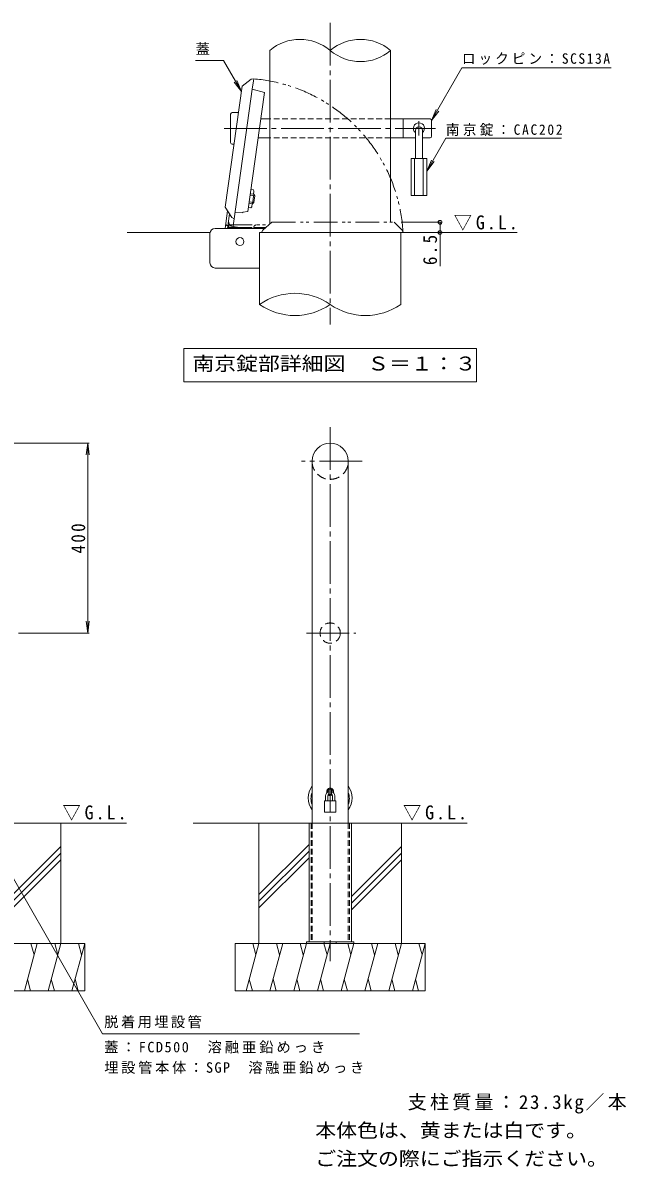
# Model space of a CAD drawing. Units: millimetres, scale not verified, with parts at other scales. Extents: x -1780 to 1847, y -1365 to 1297.
# Drawn here: x 577 to 1847, y -1112 to 1297 of the extents above; entities that cross this region are included whole.
import ezdxf
from ezdxf.enums import TextEntityAlignment as Align

# ---------------------------------------------------------------- set-up
doc = ezdxf.new("R2010")
doc.units = ezdxf.units.MM
doc.header["$LTSCALE"] = 10
doc.header["$PDMODE"] = 32
doc.header["$PDSIZE"] = 8
for name, pattern in [('CHAIN1', [8, 5, -1, 1, -1]), ('CHAIN2', [12, 9, -1, 1, -1]), ('DASHED1', [1.8, 1.2, -0.6]), ('DASHED2', [3, 2, -1]), ('DOUBLE_CHAIN1', [8.8, 5, -1, 0.6, -0.6, 0.6, -1])]:
    doc.linetypes.add(name, pattern=pattern)
for name, color, linetype, lineweight in [('B-0_通り芯', 4, 'Continuous', 9), ('B-1_躯体', 3, 'Continuous', 9), ('B-2_仕上', 3, 'Continuous', 9), ('B-4_文字', 7, 'Continuous', 9), ('B-5_建具', 7, 'Continuous', 9), ('B-6_間仕切', 7, 'Continuous', 9), ('B-9_記号', 7, 'Continuous', 9), ('B-A_インテリア', 2, 'Continuous', 9), ('B-B_衛生陶器', 2, 'Continuous', 9), ('B-E_見え係り', 6, 'Continuous', 5), ('C-0_通り芯', 4, 'Continuous', 9), ('C-1_躯体', 7, 'Continuous', 9), ('C-2_仕上', 3, 'Continuous', 9), ('C-3_寸法', 3, 'DASHED1', 9), ('C-4_文字', 7, 'Continuous', 9), ('C-5_建具', 7, 'Continuous', 9), ('C-6_間仕切', 2, 'Continuous', 9), ('C-E_見え係り', 6, 'Continuous', 5)]:
    doc.layers.add(name, color=color, linetype=linetype, lineweight=lineweight)
doc.layers.add('F-5_F-5ﾚｲﾔ', color=2, linetype='Continuous')
doc.styles.add('ＭＳ ゴシック', font='')
doc.styles.get('ＭＳ ゴシック').set_extended_font_data('MS Gothic')

msp = doc.modelspace()

# ---------------------------------------------------------------- linework, layer by layer
at = {"layer": 'B-0_通り芯', "color": 7, "linetype": 'CHAIN2'}
for p, q in [((1224.1, 1297.29), (1224.1, 661.97)), ((1000.6, 1075.2), (1445.95, 1075.2))]:
    msp.add_line(p, q, dxfattribs=at)
at = {"layer": 'B-0_通り芯'}
for p, q in [((1003.24, 909.13), (1039.04, 1163.86)), ((1021.69, 884.7), (1060.03, 1157.55)), ((1058.01, 1178.53), (1039.04, 1163.86)), ((1058.01, 1178.53), (1063.12, 1179.5)), ((1063.12, 1179.5), (1060.03, 1157.55)), ((1060.03, 1157.55), (1085.98, 1150.54)), ((1085.98, 1150.54), (1050.78, 900.1)), ((1040.32, 897.51), (1023.52, 897.77)), ((1040.49, 898.75), (1040.32, 897.51)), ((1040.49, 898.75), (1050.78, 900.1)), ((1075.6, 704.54), (1075.6, 855.86)), ((1372.6, 855.86), (1075.6, 855.86)), ((1079.79, 855.86), (1355.32, 855.86)), ((1372.6, 855.86), (1372.6, 704.54))]:
    msp.add_line(p, q, dxfattribs=at)
at = {"layer": 'B-0_通り芯', "linetype": 'DOUBLE_CHAIN1'}
for p, q in [((1101.41, 877.53), (1358.65, 877.53)), ((1375.82, 860.79), (1358.65, 877.53)), ((1377.49, 855.86), (1355.32, 855.86)), ((1375.82, 860.79), (1377.49, 855.86))]:
    msp.add_line(p, q, dxfattribs=at)
at = {"layer": 'B-0_通り芯'}
msp.add_lwpolyline([(1021.69, 884.7), (1017.13, 887.62), (1003.24, 909.13)], dxfattribs=at)
at = {"layer": 'B-0_通り芯', "linetype": 'DOUBLE_CHAIN1'}
msp.add_lwpolyline([(1079.79, 855.86), (1082.05, 860.79), (1101.41, 877.53)], dxfattribs=at)
msp.add_arc((1034.15, 836.86), 343.86, 3.1675, 85.1675, dxfattribs=at)
at = {"layer": 'B-0_通り芯'}
for centre, start, end in [((1149.85, 598.49), 55.00314, 124.99686), ((1149.85, 810.6), 235.00314, 304.99686), ((1298.35, 810.6), 235.00314, 304.99686)]:
    msp.add_arc(centre, 129.46, start, end, dxfattribs=at)
at = {"layer": 'B-1_躯体'}
for p, q in [((970.99, 792.2), (970.99, 853.53)), ((981.99, 864.53), (1086.38, 864.53)), ((981.93, 781.2), (1075.6, 781.2))]:
    msp.add_line(p, q, dxfattribs=at)
for centre, start, end in [((981.99, 853.53), 90, 180), ((981.99, 792.2), 180, 270)]:
    msp.add_arc(centre, 11, start, end, dxfattribs=at)
at = {"layer": 'B-2_仕上'}
for p, q in [((1096.93, 1239.18), (1096.93, 873.65)), ((1351.26, 1239.18), (1351.26, 877.53))]:
    msp.add_line(p, q, dxfattribs=at)
for centre, start, end in [((1160.51, 1164.21), 49.69653, 130.30347), ((1287.68, 1164.21), 49.69653, 130.30347), ((1287.68, 1314.15), 229.69653, 310.30347)]:
    msp.add_arc(centre, 98.3, start, end, dxfattribs=at)
at = {"layer": 'B-4_文字'}
for p, q in [((1458.37, 877.53), (1373.59, 877.53)), ((1455.37, 877.53), (1455.37, 855.86)), ((1458.37, 855.86), (1395.43, 855.86)), ((1455.37, 855.86), (1455.37, 784.96))]:
    msp.add_line(p, q, dxfattribs=at)
for p in [(1455.37, 877.53), (1455.37, 855.86)]:
    msp.add_point(p, dxfattribs=at)
at = {"layer": 'B-5_建具'}
for p, q in [((999.66, 1218.31), (940.85, 1218.31)), ((999.66, 1218.31), (1037.49, 1152.79)), ((1437.67, 1091.86), (1501.45, 1202.32)), ((1501.45, 1202.32), (1815.82, 1202.32)), ((1022.27, 1172.62), (1037.49, 1152.79)), ((1027.92, 1175.89), (1037.49, 1152.79)), ((1437.67, 1091.86), (1447.24, 1114.96)), ((1437.67, 1091.86), (1452.89, 1111.7)), ((1427.67, 985.37), (1467.84, 1054.87)), ((1467.84, 1054.87), (1711.44, 1054.87)), ((1427.67, 985.37), (1437.24, 1008.47)), ((1427.67, 985.37), (1442.89, 1005.21)), ((916.1, 611.62), (1532.1, 611.62)), ((1532.1, 611.62), (1532.1, 541.62))]:
    msp.add_line(p, q, dxfattribs=at)
msp.add_lwpolyline([(916.1, 611.62), (916.1, 541.62), (1532.1, 541.62)], dxfattribs=at)
at = {"layer": 'B-6_間仕切'}
for p, q in [((1017.67, 1108.53), (1031.21, 1108.53)), ((1014.34, 1045.2), (1014.34, 1105.2)), ((1096.93, 1095.2), (1078.14, 1095.2)), ((1434.34, 1095.2), (1351.26, 1095.2)), ((1377.67, 1095.2), (1377.67, 1055.2)), ((1437.67, 1091.86), (1437.67, 1058.53)), ((1021.84, 1041.86), (1017.67, 1041.86)), ((1096.93, 1055.2), (1072.52, 1055.2)), ((1403.51, 1055.2), (1351.26, 1055.2)), ((1434.34, 1055.2), (1418.51, 1055.2))]:
    msp.add_line(p, q, dxfattribs=at)
at = {"layer": 'B-6_間仕切', "linetype": 'DASHED1'}
for p, q in [((1351.26, 1095.2), (1096.93, 1095.2)), ((1351.26, 1055.2), (1096.93, 1055.2))]:
    msp.add_line(p, q, dxfattribs=at)
at = {"layer": 'B-6_間仕切', "linetype": 'CHAIN1'}
msp.add_line((1411.01, 1090.25), (1411.01, 1060.04), dxfattribs=at)
at = {"layer": 'B-6_間仕切', "color": 2}
for p, q in [((1002.7, 864.53), (1007.94, 901.85)), ((1008.86, 870.04), (1012.36, 895))]:
    msp.add_line(p, q, dxfattribs=at)
at = {"layer": 'B-6_間仕切', "color": 2, "linetype": 'DASHED1'}
for p, q in [((1008.08, 864.53), (1008.86, 870.04)), ((1040.87, 865.49), (1008.52, 870.03)), ((1063.43, 864.53), (1063.43, 866.86))]:
    msp.add_line(p, q, dxfattribs=at)
at = {"layer": 'B-6_間仕切', "color": 2, "linetype": 'DOUBLE_CHAIN1'}
for p, q in [((1009.77, 864.53), (1009.77, 871.86)), ((1009.77, 871.86), (1094.86, 871.86))]:
    msp.add_line(p, q, dxfattribs=at)
msp.add_lwpolyline([(1009.77, 866.53), (1063.49, 866.53), (1088.69, 866.53)], dxfattribs=at)
at = {"layer": 'B-6_間仕切'}
for centre, radius, start, end in [((1017.67, 1105.2), 3.33, 90, 180), ((1411.01, 1075.2), 11.67, 310.00473, 229.99223), ((1434.34, 1091.86), 3.33, 0, 90), ((1017.67, 1045.2), 3.33, 180, 270), ((1434.34, 1058.53), 3.33, 270, 0)]:
    msp.add_arc(centre, radius, start, end, dxfattribs=at)
at = {"layer": 'B-6_間仕切', "color": 2}
msp.add_arc((1009.21, 874.98), 5, 172, 262, dxfattribs=at)
at = {"layer": 'B-6_間仕切', "color": 2, "linetype": 'DOUBLE_CHAIN1'}
for centre, radius, end in [((1068.43, 866.86), 5, 180), ((1074.15, 855.86), 10.67, 125.65749)]:
    msp.add_arc(centre, radius, 90, end, dxfattribs=at)
at = {"layer": 'B-6_間仕切', "color": 2, "linetype": 'DASHED1'}
msp.add_arc((1038.55, 848.98), 16.67, 68.88372, 82, dxfattribs=at)
at = {"layer": 'B-9_記号'}
for p, q in [((1018.85, 864.53), (1021.69, 884.7)), ((1048.06, 864.53), (1019.42, 868.55))]:
    msp.add_line(p, q, dxfattribs=at)
msp.add_arc((1020.9, 879.12), 10.67, 172, 262, dxfattribs=at)
at = {"layer": 'B-A_インテリア'}
for p, q in [((1403.51, 1071.03), (1403.51, 1011.86)), ((1418.51, 1071.03), (1418.51, 1011.86)), ((1394.34, 1011.86), (1394.34, 933.53)), ((1394.34, 1011.86), (1427.67, 1011.86)), ((1401.84, 1011.86), (1401.84, 933.53)), ((1420.17, 1011.86), (1420.17, 933.53)), ((1427.67, 1011.86), (1427.67, 933.53)), ((1394.34, 933.53), (1427.67, 933.53))]:
    msp.add_line(p, q, dxfattribs=at)
msp.add_arc((1411.01, 1071.03), 7.5, 0, 180, dxfattribs=at)
at = {"layer": 'B-B_衛生陶器'}
for p, q in [((1057.31, 946.54), (1062.48, 945.81)), ((1063.56, 943.14), (1062.48, 945.81)), ((1063.56, 943.14), (1062.63, 936.53)), ((1053.25, 917.66), (1060.51, 916.64)), ((1053.62, 920.3), (1063.52, 918.91)), ((1055.66, 934.82), (1065.56, 933.43)), ((1056.03, 937.46), (1063.29, 936.44)), ((1059.85, 916.73), (1058.92, 910.13)), ((1060.51, 916.64), (1063.29, 936.44)), ((1063.29, 936.44), (1065.56, 933.43)), ((1051.97, 908.58), (1057.15, 907.85)), ((1058.92, 910.13), (1057.15, 907.85))]:
    msp.add_line(p, q, dxfattribs=at)
msp.add_lwpolyline([(1060.51, 916.64), (1063.52, 918.91), (1065.56, 933.43)], dxfattribs=at)
at = {"layer": 'B-E_見え係り'}
for p, q in [((796.93, 855.86), (971.24, 855.86)), ((1372.6, 855.86), (1617.93, 855.86))]:
    msp.add_line(p, q, dxfattribs=at)
at = {"layer": 'B-E_見え係り', "color": 4, "lineweight": 9}
msp.add_circle((1034.15, 836.86), 8.33, dxfattribs=at)
at = {"layer": 'C-0_通り芯', "color": 7, "linetype": 'CHAIN2'}
for p, q in [((1224.1, 446.27), (1224.1, -678.09)), ((1291.44, 374.4), (1163.92, 374.4)), ((1173.99, 12.55), (1278.08, 12.55))]:
    msp.add_line(p, q, dxfattribs=at)
at = {"layer": 'C-0_通り芯'}
for p, q in [((1217.1, -320.81), (1217.1, -322.72)), ((1231.1, -320.81), (1231.1, -322.72)), ((1179.55, -637.45), (1179.55, -387.45))]:
    msp.add_line(p, q, dxfattribs=at)
at = {"layer": 'C-0_通り芯', "linetype": 'DASHED1'}
for p, q in [((1183.75, -387.45), (1183.75, -637.45)), ((1264.45, -387.45), (1264.45, -637.45))]:
    msp.add_line(p, q, dxfattribs=at)
at = {"layer": 'C-0_通り芯'}
msp.add_lwpolyline([(1268.65, -637.45), (1268.65, -387.45), (1179.55, -387.45)], dxfattribs=at)
for centre, radius, start, end in [((1222.3, -334.58), 44.26, 145.23146, 214.76854), ((1225.89, -334.58), 44.26, 325.23213, 34.76787), ((1222.3, -335.91), 38.66, 160.1295, 199.8705), ((1224.1, -320.81), 7, 359.99939, 180.00061), ((1224.1, -322.72), 7, 179.99939, 187.6925), ((1224.1, -322.72), 7, 229.58139, 310.41597), ((1224.1, -322.72), 7, 352.30522, 0.00061), ((1225.89, -335.91), 38.66, 340.1308, 19.8692)]:
    msp.add_arc(centre, radius, start, end, dxfattribs=at)
at = {"layer": 'C-1_躯体'}
for p, q in [((1174.1, -637.45), (1174.1, -640.65)), ((1274.1, -637.45), (1174.1, -637.45)), ((1211.6, -637.45), (1211.6, -640.65)), ((1236.6, -637.45), (1236.6, -640.65)), ((1274.1, -637.45), (1274.1, -640.65))]:
    msp.add_line(p, q, dxfattribs=at)
at = {"layer": 'C-2_仕上'}
for p, q in [((1185.95, 374.4), (1185.95, -387.45)), ((1262.25, 374.4), (1262.25, -387.45))]:
    msp.add_line(p, q, dxfattribs=at)
at = {"layer": 'C-2_仕上', "linetype": 'DASHED2'}
msp.add_circle((1224.1, 12.55), 21.35, dxfattribs=at)
at = {"layer": 'C-2_仕上'}
msp.add_arc((1224.1, 374.4), 38.15, 0, 180, dxfattribs=at)
at = {"layer": 'C-2_仕上', "linetype": 'DASHED2'}
msp.add_arc((1224.1, 374.4), 38.15, 180.14683, 0, dxfattribs=at)
at = {"layer": 'C-3_寸法'}
for p, q in [((1185.95, -387.45), (1185.95, -637.45)), ((1262.25, -387.45), (1262.25, -637.45))]:
    msp.add_line(p, q, dxfattribs=at)
at = {"layer": 'C-4_文字'}
for p, q in [((716.68, 412.55), (373.58, 412.55)), ((713.68, 412.55), (710.42, 387.76)), ((713.68, 412.55), (716.95, 387.76)), ((713.68, 12.55), (713.68, 412.55)), ((713.68, 12.55), (710.42, 37.33)), ((713.68, 12.55), (716.95, 37.33)), ((716.68, 12.55), (568.21, 12.55))]:
    msp.add_line(p, q, dxfattribs=at)
at = {"layer": 'C-5_建具'}
for p, q in [((1221.6, -326.42), (1221.6, -316.88)), ((1226.6, -326.42), (1226.6, -316.88)), ((551.83, -494.55), (744.9, -831.35)), ((1285.96, -831.35), (744.9, -831.35))]:
    msp.add_line(p, q, dxfattribs=at)
for centre, radius, start, end in [((1224.1, -321.65), 6, 349.8367, 190.1633), ((1224.1, -321.65), 6, 234.7027, 305.2973), ((1222.6, -316.88), 1, 107.45982, 180), ((1222.6, -326.42), 1, 180, 252.54018), ((1225.6, -316.88), 1, 0, 72.54018), ((1225.6, -326.42), 1, 287.45982, 0)]:
    msp.add_arc(centre, radius, start, end, dxfattribs=at)
at = {"layer": 'C-6_間仕切'}
for p, q in [((1214.6, -330.15), (1214.6, -340.65)), ((1219.1, -330.15), (1219.1, -340.65)), ((1229.1, -330.15), (1229.1, -340.65)), ((1233.6, -330.15), (1233.6, -340.65)), ((1212.1, -340.65), (1212.1, -364.15)), ((1212.1, -340.65), (1236.1, -340.65)), ((1236.1, -340.65), (1236.1, -364.15)), ((1212.1, -364.15), (1236.1, -364.15))]:
    msp.add_line(p, q, dxfattribs=at)
for radius, start, end in [(9.5, 105.25735, 180), (5, 119.99915, 180), (9.5, 0, 74.74271), (5, 0, 60.00085)]:
    msp.add_arc((1224.1, -330.15), radius, start, end, dxfattribs=at)
at = {"layer": 'C-E_見え係り'}
for p, q in [((545.43, -387.45), (795.43, -387.45)), ((657.28, -640.65), (657.28, -387.45)), ((935.95, -387.45), (1185.95, -387.45)), ((1074.1, -640.65), (1074.1, -387.45)), ((1262.25, -387.45), (1512.22, -387.45)), ((1374.1, -640.65), (1374.1, -387.45)), ((1179.55, -432.19), (1074.1, -537.64)), ((657.28, -436.53), (551.83, -541.98)), ((657.28, -450.67), (551.83, -556.12)), ((1179.55, -446.34), (1074.1, -551.79)), ((1374.1, -436.53), (1268.65, -541.98)), ((1374.1, -450.67), (1268.65, -556.12)), ((657.28, -464.81), (551.83, -570.26)), ((1179.55, -460.48), (1074.1, -565.93)), ((1374.1, -464.81), (1268.65, -570.26)), ((307.28, -640.65), (707.28, -640.65)), ((607.28, -640.65), (580.48, -740.65)), ((594.23, -640.65), (600.75, -665)), ((657.28, -640.65), (630.48, -740.65)), ((644.23, -640.65), (650.75, -665)), ((707.28, -640.65), (680.48, -740.65)), ((694.23, -640.65), (700.75, -665)), ((707.28, -740.65), (707.28, -640.65)), ((1024.1, -740.65), (1024.1, -640.65)), ((1024.1, -640.65), (1424.1, -640.65)), ((1074.1, -640.65), (1047.3, -740.65)), ((1061.05, -640.65), (1067.57, -665)), ((1124.1, -640.65), (1097.3, -740.65)), ((1111.05, -640.65), (1117.57, -665)), ((1174.1, -640.65), (1147.3, -740.65)), ((1161.05, -640.65), (1167.57, -665)), ((1224.1, -640.65), (1197.3, -740.65)), ((1211.05, -640.65), (1217.57, -665)), ((1274.1, -640.65), (1247.3, -740.65)), ((1261.05, -640.65), (1267.57, -665)), ((1324.1, -640.65), (1297.3, -740.65)), ((1311.05, -640.65), (1317.57, -665)), ((1374.1, -640.65), (1347.3, -740.65)), ((1361.05, -640.65), (1367.57, -665)), ((1424.1, -640.65), (1397.3, -740.65)), ((1411.05, -640.65), (1417.57, -665)), ((1424.1, -740.65), (1424.1, -640.65)), ((593.53, -740.65), (587.01, -716.3)), ((643.53, -740.65), (637.01, -716.3)), ((693.53, -740.65), (687.01, -716.3)), ((1060.35, -740.65), (1053.83, -716.3)), ((1110.35, -740.65), (1103.83, -716.3)), ((1160.35, -740.65), (1153.83, -716.3)), ((1210.35, -740.65), (1203.83, -716.3)), ((1260.35, -740.65), (1253.83, -716.3)), ((1310.35, -740.65), (1303.83, -716.3)), ((1360.35, -740.65), (1353.83, -716.3)), ((1410.35, -740.65), (1403.83, -716.3)), ((307.28, -740.65), (707.28, -740.65)), ((1024.1, -740.65), (1424.1, -740.65))]:
    msp.add_line(p, q, dxfattribs=at)

# ---------------------------------------------------------------- texts
at = {"layer": 'B-4_文字', "color": 2, "insert": (1484.41, 859.99), "char_height": 29.33, "attachment_point": 7, "style": 'ＭＳ ゴシック'}
msp.add_mtext('\\T1.22;\\W0.95;▽G.L.', dxfattribs=at)
at = {"layer": 'B-4_文字', "color": 2, "insert": (1449.37, 787.35), "char_height": 29.33, "attachment_point": 7, "rotation": 90, "style": 'ＭＳ ゴシック'}
msp.add_mtext('\\T1.27;\\W0.9;6.5', dxfattribs=at)
at = {"layer": 'B-5_建具', "style": 'ＭＳ ゴシック'}
msp.add_text('蓋', height=21.99, dxfattribs=at).set_placement((940.85, 1224.98), align=Align.BOTTOM_LEFT)
at = {"layer": 'B-5_建具', "color": 2, "style": 'ＭＳ ゴシック', "width": 1.15}
msp.add_text('南京錠部詳細図\u3000Ｓ＝１：３', height=29.33, dxfattribs=at).set_placement((934.1, 556.62), align=Align.BOTTOM_LEFT)
at = {"layer": 'B-5_建具', "char_height": 21.99, "attachment_point": 7, "style": 'ＭＳ ゴシック'}
for s, insert in [('\\T1.23;\\W0.95;ロックピン：SCS13A', (1501.45, 1208.99)), ('\\T1.25;\\W0.95;南京錠：CAC202', (1467.84, 1059))]:
    msp.add_mtext(s, dxfattribs=dict(at, insert=insert))
at = {"layer": 'C-4_文字', "color": 2, "insert": (708.68, 180.05), "char_height": 29.33, "attachment_point": 7, "rotation": 90, "style": 'ＭＳ ゴシック'}
msp.add_mtext('\\T1.27;\\W0.9;400', dxfattribs=at)
at = {"layer": 'C-5_建具', "color": 2, "char_height": 29.33, "attachment_point": 7, "style": 'ＭＳ ゴシック'}
for insert in [(660.71, -382.23), (1377.51, -382.23)]:
    msp.add_mtext('\\T1.22;\\W0.95;▽G.L.', dxfattribs=dict(at, insert=insert))
at = {"layer": 'C-5_建具', "char_height": 21.99, "attachment_point": 7, "style": 'ＭＳ ゴシック'}
for s, insert in [('\\T1.17;脱着用埋設管', (748.46, -819.49)), ('\\T1.21;蓋：FCD500\u3000溶融亜鉛めっき', (748.46, -872.44)), ('\\T1.19;埋設管本体：SGP\u3000溶融亜鉛めっき', (748.46, -915.49))]:
    msp.add_mtext(s, dxfattribs=dict(at, insert=insert))
at = {"layer": 'F-5_F-5ﾚｲﾔ', "style": 'ＭＳ ゴシック', "width": 1.1}
for s, p in [('本体色は、黄または白です。', (1192.64, -1057.84)), ('ご注文の際にご指示ください。', (1192.64, -1117.31))]:
    msp.add_text(s, height=29.33, dxfattribs=at).set_placement(p, align=Align.BOTTOM_LEFT)
at = {"layer": 'F-5_F-5ﾚｲﾔ', "insert": (1387.34, -999.01), "char_height": 29.33, "attachment_point": 7, "style": 'ＭＳ ゴシック'}
msp.add_mtext('\\T1.17;支柱質量：23.3kg／本', dxfattribs=at)

doc.saveas('drawing.dxf')
